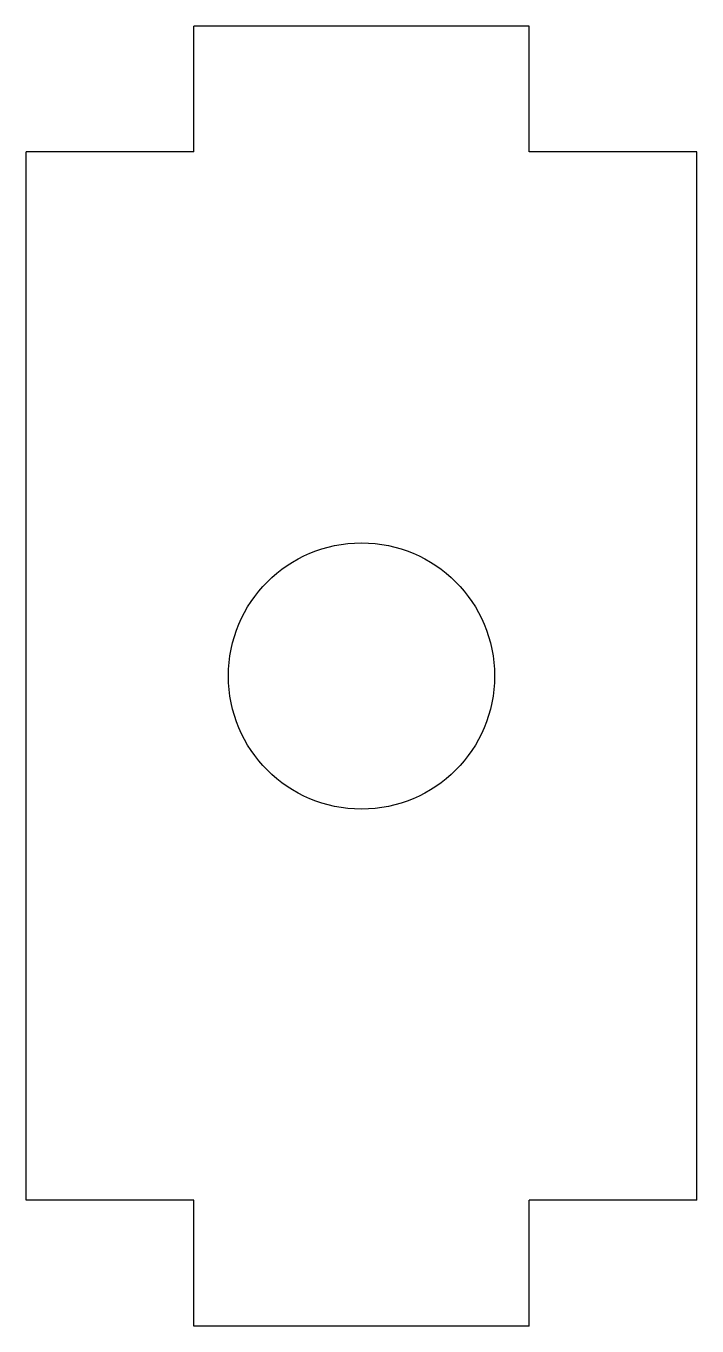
# Model space of a CAD drawing. Extents: x -8 to 8, y -15.5 to 15.5.
import ezdxf

# ---------------------------------------------------------------- set-up
doc = ezdxf.new("R2010")
doc.units = 0
doc.layers.add('VISIBLE', color=7, linetype='CONTINUOUS')

msp = doc.modelspace()

# ---------------------------------------------------------------- linework, layer by layer
at = {"layer": 'VISIBLE'}
for p, q in [((4, 15.5), (-4, 15.5)), ((-4, 12.5), (-4, 15.5)), ((4, 12.5), (4, 15.5)), ((-4, 12.5), (-8, 12.5)), ((-8, -12.5), (-8, 12.5)), ((8, 12.5), (4, 12.5)), ((8, -12.5), (8, 12.5)), ((-4, -12.5), (-8, -12.5)), ((-4, -15.5), (-4, -12.5)), ((4, -15.5), (4, -12.5)), ((8, -12.5), (4, -12.5)), ((4, -15.5), (-4, -15.5))]:
    msp.add_line(p, q, dxfattribs=at)
msp.add_circle((0, 0), 3.175, dxfattribs=at)

doc.saveas('drawing.dxf')
